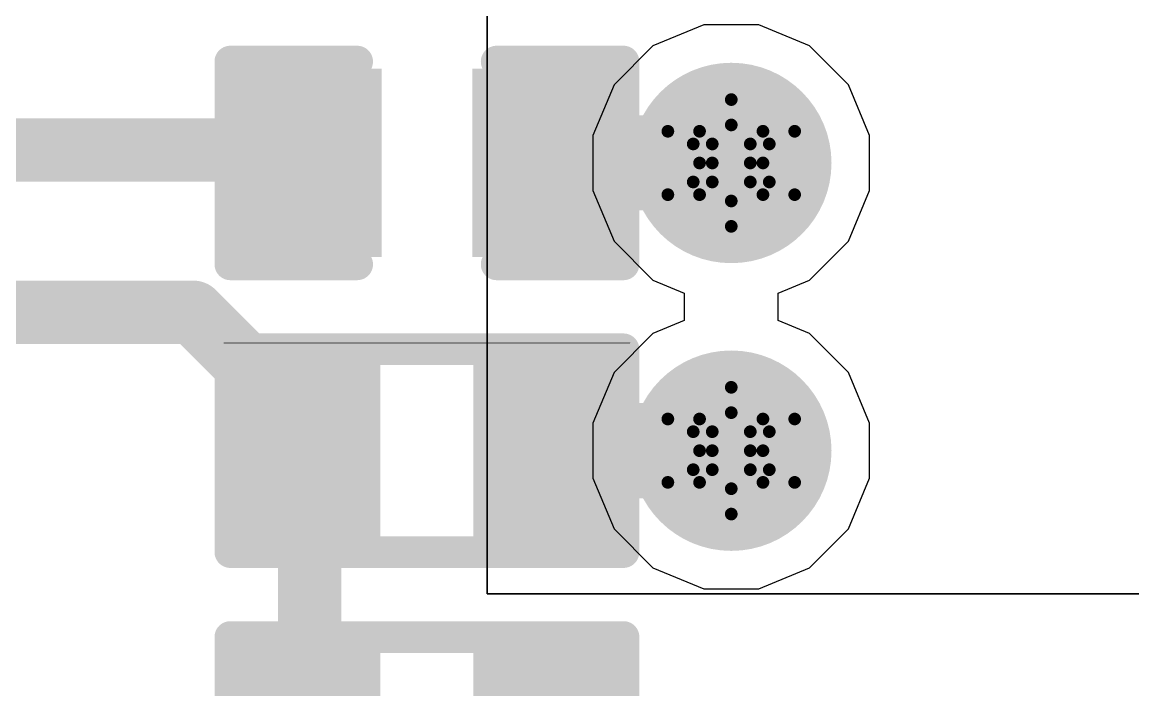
# Model space of a CAD drawing. Header units: inches. Extents: x -5 to 5328, y -4 to 5281.
# Drawn here: x 117.494 to 121.943, y 47.355 to 50.031 of the extents above; entities that cross this region are included whole.
import ezdxf

# ---------------------------------------------------------------- set-up
doc = ezdxf.new("R2010")
doc.units = ezdxf.units.IN
for name, color, linetype in [('Bottom Layer', 5, 'Continuous'), ('Bottom Solder', 6, 'Continuous'), ('Drill Drawing', 1, 'Continuous'), ('Layer 1', 16, 'Continuous'), ('Layer 2', 76, 'Continuous'), ('Top Layer', 1, 'Continuous'), ('Top Overlay', 2, 'Continuous'), ('Top Paste', 8, 'Continuous'), ('Top Solder', 216, 'Continuous'), ('Via Holes', 16, 'Continuous')]:
    doc.layers.add(name, color=color, linetype=linetype)

# ---------------------------------------------------------------- blocks, each defined once
blk = doc.blocks.new('R___0402_93')
at = {"layer": 'Top Layer'}
for points in [[(-0.6985, -0.3175), (-0.6985, 0.3175), (-0.2413, 0.3175), (-0.2413, -0.3175)], [(0.2413, -0.3175), (0.2413, 0.3175), (0.6985, 0.3175), (0.6985, -0.3175)]]:
    blk.add_hatch(color=1, dxfattribs=at).paths.add_polyline_path(points)
at = {"layer": 'Top Paste'}
for points in [[(-0.6985, -0.3175), (-0.6985, 0.3175), (-0.2413, 0.3175), (-0.2413, -0.3175)], [(0.2413, -0.3175), (0.2413, 0.3175), (0.6985, 0.3175), (0.6985, -0.3175)]]:
    blk.add_hatch(color=8, dxfattribs=at).paths.add_polyline_path(points)
at = {"layer": 'Top Solder'}
for points in [[(-0.7535, -0.3725), (-0.7535, 0.3725), (-0.1863, 0.3725), (-0.1863, -0.3725)], [(0.1863, -0.3725), (0.1863, 0.3725), (0.7535, 0.3725), (0.7535, -0.3725)]]:
    blk.add_hatch(color=216, dxfattribs=at).paths.add_polyline_path(points)
at = {"layer": 'Top Overlay'}
for points in [[(-0.7874, 0.4064, 0.127, 0.127, 0), (-0.7874, -0.4064, 0.127, 0.127, 0)], [(0.7874, 0.4064, 0.127, 0.127, 0), (-0.7874, 0.4064, 0.127, 0.127, 0)], [(0.7874, 0.4064, 0.127, 0.127, 0), (0.7874, -0.4064, 0.127, 0.127, 0)], [(0.7874, -0.4064, 0.127, 0.127, 0), (-0.7874, -0.4064, 0.127, 0.127, 0)], [(0.8128, -0.4318, 0.00323, 0.00323, 0), (-0.8128, -0.4318, 0.00323, 0.00323, 0)]]:
    blk.add_lwpolyline(points, format="xyseb", dxfattribs=at)
for points in [[(-0.8191, 0.4064, 0.0635, 0.0635, 1), (-0.7556, 0.4064, 0.0635, 0.0635, 1)], [(-0.8191, 0.4064, 0.0635, 0.0635, 1), (-0.7556, 0.4064, 0.0635, 0.0635, 1)], [(0.7556, 0.4064, 0.0635, 0.0635, 1), (0.8191, 0.4064, 0.0635, 0.0635, 1)], [(0.7556, 0.4064, 0.0635, 0.0635, 1), (0.8191, 0.4064, 0.0635, 0.0635, 1)], [(-0.8191, -0.4064, 0.0635, 0.0635, 1), (-0.7556, -0.4064, 0.0635, 0.0635, 1)], [(-0.8191, -0.4064, 0.0635, 0.0635, 1), (-0.7556, -0.4064, 0.0635, 0.0635, 1)], [(0.7556, -0.4064, 0.0635, 0.0635, 1), (0.8191, -0.4064, 0.0635, 0.0635, 1)], [(0.7556, -0.4064, 0.0635, 0.0635, 1), (0.8191, -0.4064, 0.0635, 0.0635, 1)], [(-0.8136, -0.4318, 0.00161, 0.00161, 1), (-0.812, -0.4318, 0.00161, 0.00161, 1)], [(0.812, -0.4318, 0.00161, 0.00161, 1), (0.8136, -0.4318, 0.00161, 0.00161, 1)]]:
    blk.add_lwpolyline(points, format="xyseb", close=True, dxfattribs=at)
blk = doc.blocks.new('R___0402_97')
at = {"layer": 'Top Layer'}
for points in [[(-0.6985, -0.3175), (-0.6985, 0.3175), (-0.2413, 0.3175), (-0.2413, -0.3175)], [(0.2413, -0.3175), (0.2413, 0.3175), (0.6985, 0.3175), (0.6985, -0.3175)]]:
    blk.add_hatch(color=1, dxfattribs=at).paths.add_polyline_path(points)
at = {"layer": 'Top Paste'}
for points in [[(-0.6985, -0.3175), (-0.6985, 0.3175), (-0.2413, 0.3175), (-0.2413, -0.3175)], [(0.2413, -0.3175), (0.2413, 0.3175), (0.6985, 0.3175), (0.6985, -0.3175)]]:
    blk.add_hatch(color=8, dxfattribs=at).paths.add_polyline_path(points)
at = {"layer": 'Top Solder'}
for points in [[(-0.7535, -0.3725), (-0.7535, 0.3725), (-0.1863, 0.3725), (-0.1863, -0.3725)], [(0.1863, -0.3725), (0.1863, 0.3725), (0.7535, 0.3725), (0.7535, -0.3725)]]:
    blk.add_hatch(color=216, dxfattribs=at).paths.add_polyline_path(points)
at = {"layer": 'Top Overlay'}
for points in [[(-0.7874, -0.4064, 0.127, 0.127, 0), (-0.7874, 0.4064, 0.127, 0.127, 0)], [(-0.7874, 0.4064, 0.127, 0.127, 0), (0.7874, 0.4064, 0.127, 0.127, 0)], [(0.7874, -0.4064, 0.127, 0.127, 0), (0.7874, 0.4064, 0.127, 0.127, 0)], [(-0.7874, -0.4064, 0.127, 0.127, 0), (0.7874, -0.4064, 0.127, 0.127, 0)], [(-0.8128, -0.4318, 0.00323, 0.00323, 0), (0.8128, -0.4318, 0.00323, 0.00323, 0)]]:
    blk.add_lwpolyline(points, format="xyseb", dxfattribs=at)
for points in [[(-0.8191, 0.4064, 0.0635, 0.0635, 1), (-0.7556, 0.4064, 0.0635, 0.0635, 1)], [(-0.8191, 0.4064, 0.0635, 0.0635, 1), (-0.7556, 0.4064, 0.0635, 0.0635, 1)], [(0.7557, 0.4064, 0.0635, 0.0635, 1), (0.8192, 0.4064, 0.0635, 0.0635, 1)], [(0.7557, 0.4064, 0.0635, 0.0635, 1), (0.8192, 0.4064, 0.0635, 0.0635, 1)], [(-0.8191, -0.4064, 0.0635, 0.0635, 1), (-0.7556, -0.4064, 0.0635, 0.0635, 1)], [(-0.8191, -0.4064, 0.0635, 0.0635, 1), (-0.7556, -0.4064, 0.0635, 0.0635, 1)], [(0.7556, -0.4064, 0.0635, 0.0635, 1), (0.8191, -0.4064, 0.0635, 0.0635, 1)], [(0.7556, -0.4064, 0.0635, 0.0635, 1), (0.8191, -0.4064, 0.0635, 0.0635, 1)], [(-0.8136, -0.4318, 0.00161, 0.00161, 1), (-0.812, -0.4318, 0.00161, 0.00161, 1)], [(0.812, -0.4318, 0.00161, 0.00161, 1), (0.8136, -0.4318, 0.00161, 0.00161, 1)]]:
    blk.add_lwpolyline(points, format="xyseb", close=True, dxfattribs=at)
blk = doc.blocks.new('C___0402_194')
at = {"layer": 'Top Layer'}
for points in [[(-0.6985, -0.3175), (-0.6985, 0.3175), (-0.2413, 0.3175), (-0.2413, -0.3175)], [(0.2413, -0.3175), (0.2413, 0.3175), (0.6985, 0.3175), (0.6985, -0.3175)]]:
    blk.add_hatch(color=1, dxfattribs=at).paths.add_polyline_path(points)
at = {"layer": 'Top Paste'}
for points in [[(-0.6985, -0.3175), (-0.6985, 0.3175), (-0.2413, 0.3175), (-0.2413, -0.3175)], [(0.2413, -0.3175), (0.2413, 0.3175), (0.6985, 0.3175), (0.6985, -0.3175)]]:
    blk.add_hatch(color=8, dxfattribs=at).paths.add_polyline_path(points)
at = {"layer": 'Top Solder'}
for points in [[(-0.7585, -0.3775), (-0.7585, 0.3775), (-0.1813, 0.3775), (-0.1813, -0.3775)], [(0.1813, -0.3775), (0.1813, 0.3775), (0.7585, 0.3775), (0.7585, -0.3775)]]:
    blk.add_hatch(color=216, dxfattribs=at).paths.add_polyline_path(points)
at = {"layer": 'Top Overlay'}
for points in [[(-0.7874, 0.4064, 0.127, 0.127, 0), (-0.7874, -0.4064, 0.127, 0.127, 0)], [(-0.2794, 0.4064, 0.127, 0.127, 0), (-0.7874, 0.4064, 0.127, 0.127, 0)], [(0.7874, 0.4064, 0.127, 0.127, 0), (0.2794, 0.4064, 0.127, 0.127, 0)], [(0.7874, 0.4064, 0.127, 0.127, 0), (0.7874, -0.4064, 0.127, 0.127, 0)], [(-0.2794, -0.4064, 0.127, 0.127, 0), (-0.7874, -0.4064, 0.127, 0.127, 0)], [(0.7874, -0.4064, 0.127, 0.127, 0), (0.2794, -0.4064, 0.127, 0.127, 0)]]:
    blk.add_lwpolyline(points, format="xyseb", dxfattribs=at)
for points in [[(-0.8191, 0.4064, 0.0635, 0.0635, 1), (-0.7556, 0.4064, 0.0635, 0.0635, 1)], [(-0.8191, 0.4064, 0.0635, 0.0635, 1), (-0.7556, 0.4064, 0.0635, 0.0635, 1)], [(-0.3111, 0.4064, 0.0635, 0.0635, 1), (-0.2477, 0.4064, 0.0635, 0.0635, 1)], [(0.2477, 0.4064, 0.0635, 0.0635, 1), (0.3111, 0.4064, 0.0635, 0.0635, 1)], [(0.7556, 0.4064, 0.0635, 0.0635, 1), (0.8191, 0.4064, 0.0635, 0.0635, 1)], [(0.7556, 0.4064, 0.0635, 0.0635, 1), (0.8191, 0.4064, 0.0635, 0.0635, 1)], [(-0.8191, -0.4064, 0.0635, 0.0635, 1), (-0.7556, -0.4064, 0.0635, 0.0635, 1)], [(-0.8191, -0.4064, 0.0635, 0.0635, 1), (-0.7556, -0.4064, 0.0635, 0.0635, 1)], [(-0.3111, -0.4064, 0.0635, 0.0635, 1), (-0.2477, -0.4064, 0.0635, 0.0635, 1)], [(0.2477, -0.4064, 0.0635, 0.0635, 1), (0.3111, -0.4064, 0.0635, 0.0635, 1)], [(0.7556, -0.4064, 0.0635, 0.0635, 1), (0.8191, -0.4064, 0.0635, 0.0635, 1)], [(0.7556, -0.4064, 0.0635, 0.0635, 1), (0.8191, -0.4064, 0.0635, 0.0635, 1)]]:
    blk.add_lwpolyline(points, format="xyseb", close=True, dxfattribs=at)

msp = doc.modelspace()

# ---------------------------------------------------------------- hatches: boundary and pattern name
at = {"layer": 'Bottom Layer'}
h = msp.add_hatch(color=5, dxfattribs=at)
edge = h.paths.add_edge_path()
edge.add_arc((120.3344, 49.4667), 0.3, 0, 360)
h = msp.add_hatch(color=5, dxfattribs=at)
edge = h.paths.add_edge_path()
edge.add_arc((120.3344, 48.3135), 0.3, 0, 360)
at = {"layer": 'Bottom Solder'}
h = msp.add_hatch(color=6, dxfattribs=at)
edge = h.paths.add_edge_path()
edge.add_arc((120.3344, 49.4667), 0.4016, 0, 360)
h = msp.add_hatch(color=6, dxfattribs=at)
edge = h.paths.add_edge_path()
edge.add_arc((120.3344, 48.3135), 0.4016, 0, 360)
at = {"layer": 'Layer 1'}
h = msp.add_hatch(color=16, dxfattribs=at)
edge = h.paths.add_edge_path()
edge.add_arc((120.3344, 49.4667), 0.3, 0, 360)
h = msp.add_hatch(color=16, dxfattribs=at)
edge = h.paths.add_edge_path()
edge.add_arc((120.3344, 48.3135), 0.3, 0, 360)
at = {"layer": 'Layer 2'}
h = msp.add_hatch(color=76, dxfattribs=at)
edge = h.paths.add_edge_path()
edge.add_arc((120.3344, 49.4667), 0.3, 0, 360)
h = msp.add_hatch(color=76, dxfattribs=at)
edge = h.paths.add_edge_path()
edge.add_arc((120.3344, 48.3135), 0.3, 0, 360)
at = {"layer": 'Top Layer'}
h = msp.add_hatch(color=1, dxfattribs=at)
edge = h.paths.add_edge_path()
edge.add_arc((120.3344, 49.4667), 0.3, 0, 360)
h = msp.add_hatch(color=1, dxfattribs=at)
edge = h.paths.add_edge_path()
edge.add_arc((120.3344, 48.3135), 0.3, 0, 360)
at = {"layer": 'Top Solder'}
h = msp.add_hatch(color=216, dxfattribs=at)
edge = h.paths.add_edge_path()
edge.add_arc((120.3344, 49.4667), 0.4016, 0, 360)
h = msp.add_hatch(color=216, dxfattribs=at)
edge = h.paths.add_edge_path()
edge.add_arc((120.3344, 48.3135), 0.4016, 0, 360)
at = {"layer": 'Via Holes'}
h = msp.add_hatch(color=7, dxfattribs=at)
edge = h.paths.add_edge_path()
edge.add_arc((120.3344, 49.4667), 0.15, 0, 360)
h = msp.add_hatch(color=7, dxfattribs=at)
edge = h.paths.add_edge_path()
edge.add_arc((120.3344, 48.3135), 0.15, 0, 360)

# ---------------------------------------------------------------- linework, layer by layer
at = {"layer": 'Bottom Layer'}
for p, q in [((120.2242, 50.0207), (120.0206, 49.9363)), ((120.4446, 50.0207), (120.2242, 50.0207)), ((120.6482, 49.9363), (120.4446, 50.0207)), ((120.0206, 49.9363), (119.8647, 49.7805)), ((120.804, 49.7805), (120.6482, 49.9363)), ((119.8647, 49.7805), (119.7804, 49.5769)), ((120.8884, 49.5769), (120.804, 49.7805)), ((119.7804, 49.5769), (119.7804, 49.3565)), ((120.8884, 49.3565), (120.8884, 49.5769)), ((119.7804, 49.3565), (119.8647, 49.1529)), ((120.804, 49.1529), (120.8884, 49.3565)), ((119.8647, 49.1529), (120.0206, 48.997)), ((120.6482, 48.997), (120.804, 49.1529)), ((120.0206, 48.997), (120.146, 48.9451)), ((120.5228, 48.9451), (120.6482, 48.997)), ((120.146, 48.9451), (120.146, 48.8351)), ((120.5228, 48.8351), (120.5228, 48.9451)), ((120.146, 48.8351), (120.0206, 48.7831)), ((120.6482, 48.7831), (120.5228, 48.8351)), ((120.0206, 48.7831), (119.8647, 48.6273)), ((120.804, 48.6273), (120.6482, 48.7831)), ((119.8647, 48.6273), (119.7804, 48.4237)), ((120.8884, 48.4237), (120.804, 48.6273)), ((119.7804, 48.4237), (119.7804, 48.2033)), ((120.8884, 48.2033), (120.8884, 48.4237)), ((119.7804, 48.2033), (119.8647, 47.9997)), ((120.804, 47.9997), (120.8884, 48.2033)), ((119.8647, 47.9997), (120.0206, 47.8438)), ((120.6482, 47.8438), (120.804, 47.9997)), ((120.0206, 47.8438), (120.2242, 47.7595)), ((120.4446, 47.7595), (120.6482, 47.8438)), ((120.2242, 47.7595), (120.4446, 47.7595))]:
    msp.add_line(p, q, dxfattribs=at)
at = {"layer": 'Drill Drawing'}
for points in [[(120.2074, 49.5937, 0.0508, 0.0508, 0), (120.3344, 49.7207, 0.0508, 0.0508, 0)], [(120.3344, 49.7207, 0.0508, 0.0508, 0), (120.4614, 49.5937, 0.0508, 0.0508, 0)], [(120.0804, 49.5937, 0.0508, 0.0508, 0), (120.2074, 49.4667, 0.0508, 0.0508, 0)], [(120.0804, 49.5937, 0.0508, 0.0508, 0), (120.2074, 49.5937, 0.0508, 0.0508, 0)], [(120.2582, 49.5429, 0.0508, 0.0508, 0), (120.3344, 49.6191, 0.0508, 0.0508, 0)], [(120.3344, 49.6191, 0.0508, 0.0508, 0), (120.4106, 49.5429, 0.0508, 0.0508, 0)], [(120.4614, 49.5937, 0.0508, 0.0508, 0), (120.5884, 49.5937, 0.0508, 0.0508, 0)], [(120.4614, 49.4667, 0.0508, 0.0508, 0), (120.5884, 49.5937, 0.0508, 0.0508, 0)], [(120.182, 49.5429, 0.0508, 0.0508, 0), (120.2582, 49.4667, 0.0508, 0.0508, 0)], [(120.182, 49.5429, 0.0508, 0.0508, 0), (120.2582, 49.5429, 0.0508, 0.0508, 0)], [(120.4106, 49.5429, 0.0508, 0.0508, 0), (120.4868, 49.5429, 0.0508, 0.0508, 0)], [(120.4106, 49.4667, 0.0508, 0.0508, 0), (120.4868, 49.5429, 0.0508, 0.0508, 0)], [(120.0804, 49.3397, 0.0508, 0.0508, 0), (120.2074, 49.4667, 0.0508, 0.0508, 0)], [(120.182, 49.3905, 0.0508, 0.0508, 0), (120.2582, 49.4667, 0.0508, 0.0508, 0)], [(120.4106, 49.4667, 0.0508, 0.0508, 0), (120.4868, 49.3905, 0.0508, 0.0508, 0)], [(120.4614, 49.4667, 0.0508, 0.0508, 0), (120.5884, 49.3397, 0.0508, 0.0508, 0)], [(120.182, 49.3905, 0.0508, 0.0508, 0), (120.2582, 49.3905, 0.0508, 0.0508, 0)], [(120.2582, 49.3905, 0.0508, 0.0508, 0), (120.3344, 49.3143, 0.0508, 0.0508, 0)], [(120.3344, 49.3143, 0.0508, 0.0508, 0), (120.4106, 49.3905, 0.0508, 0.0508, 0)], [(120.4106, 49.3905, 0.0508, 0.0508, 0), (120.4868, 49.3905, 0.0508, 0.0508, 0)], [(120.0804, 49.3397, 0.0508, 0.0508, 0), (120.2074, 49.3397, 0.0508, 0.0508, 0)], [(120.2074, 49.3397, 0.0508, 0.0508, 0), (120.3344, 49.2127, 0.0508, 0.0508, 0)], [(120.3344, 49.2127, 0.0508, 0.0508, 0), (120.4614, 49.3397, 0.0508, 0.0508, 0)], [(120.4614, 49.3397, 0.0508, 0.0508, 0), (120.5884, 49.3397, 0.0508, 0.0508, 0)], [(120.2074, 48.4405, 0.0508, 0.0508, 0), (120.3344, 48.5675, 0.0508, 0.0508, 0)], [(120.3344, 48.5675, 0.0508, 0.0508, 0), (120.4614, 48.4405, 0.0508, 0.0508, 0)], [(120.0804, 48.4405, 0.0508, 0.0508, 0), (120.2074, 48.3135, 0.0508, 0.0508, 0)], [(120.0804, 48.4405, 0.0508, 0.0508, 0), (120.2074, 48.4405, 0.0508, 0.0508, 0)], [(120.2582, 48.3897, 0.0508, 0.0508, 0), (120.3344, 48.4659, 0.0508, 0.0508, 0)], [(120.3344, 48.4659, 0.0508, 0.0508, 0), (120.4106, 48.3897, 0.0508, 0.0508, 0)], [(120.4614, 48.4405, 0.0508, 0.0508, 0), (120.5884, 48.4405, 0.0508, 0.0508, 0)], [(120.4614, 48.3135, 0.0508, 0.0508, 0), (120.5884, 48.4405, 0.0508, 0.0508, 0)], [(120.182, 48.3897, 0.0508, 0.0508, 0), (120.2582, 48.3135, 0.0508, 0.0508, 0)], [(120.182, 48.3897, 0.0508, 0.0508, 0), (120.2582, 48.3897, 0.0508, 0.0508, 0)], [(120.4106, 48.3897, 0.0508, 0.0508, 0), (120.4868, 48.3897, 0.0508, 0.0508, 0)], [(120.4106, 48.3135, 0.0508, 0.0508, 0), (120.4868, 48.3897, 0.0508, 0.0508, 0)], [(120.0804, 48.1865, 0.0508, 0.0508, 0), (120.2074, 48.3135, 0.0508, 0.0508, 0)], [(120.182, 48.2373, 0.0508, 0.0508, 0), (120.2582, 48.3135, 0.0508, 0.0508, 0)], [(120.4106, 48.3135, 0.0508, 0.0508, 0), (120.4868, 48.2373, 0.0508, 0.0508, 0)], [(120.4614, 48.3135, 0.0508, 0.0508, 0), (120.5884, 48.1865, 0.0508, 0.0508, 0)], [(120.182, 48.2373, 0.0508, 0.0508, 0), (120.2582, 48.2373, 0.0508, 0.0508, 0)], [(120.2582, 48.2373, 0.0508, 0.0508, 0), (120.3344, 48.1611, 0.0508, 0.0508, 0)], [(120.3344, 48.1611, 0.0508, 0.0508, 0), (120.4106, 48.2373, 0.0508, 0.0508, 0)], [(120.4106, 48.2373, 0.0508, 0.0508, 0), (120.4868, 48.2373, 0.0508, 0.0508, 0)], [(120.0804, 48.1865, 0.0508, 0.0508, 0), (120.2074, 48.1865, 0.0508, 0.0508, 0)], [(120.2074, 48.1865, 0.0508, 0.0508, 0), (120.3344, 48.0595, 0.0508, 0.0508, 0)], [(120.3344, 48.0595, 0.0508, 0.0508, 0), (120.4614, 48.1865, 0.0508, 0.0508, 0)], [(120.4614, 48.1865, 0.0508, 0.0508, 0), (120.5884, 48.1865, 0.0508, 0.0508, 0)]]:
    msp.add_lwpolyline(points, format="xyseb", dxfattribs=at)
for points in [[(120.3217, 49.7207, 0.0254, 0.0254, 1), (120.3471, 49.7207, 0.0254, 0.0254, 1)], [(120.3217, 49.7207, 0.0254, 0.0254, 1), (120.3471, 49.7207, 0.0254, 0.0254, 1)], [(120.0677, 49.5937, 0.0254, 0.0254, 1), (120.0931, 49.5937, 0.0254, 0.0254, 1)], [(120.0677, 49.5937, 0.0254, 0.0254, 1), (120.0931, 49.5937, 0.0254, 0.0254, 1)], [(120.1947, 49.5937, 0.0254, 0.0254, 1), (120.2201, 49.5937, 0.0254, 0.0254, 1)], [(120.1947, 49.5937, 0.0254, 0.0254, 1), (120.2201, 49.5937, 0.0254, 0.0254, 1)], [(120.3217, 49.6191, 0.0254, 0.0254, 1), (120.3471, 49.6191, 0.0254, 0.0254, 1)], [(120.3217, 49.6191, 0.0254, 0.0254, 1), (120.3471, 49.6191, 0.0254, 0.0254, 1)], [(120.4487, 49.5937, 0.0254, 0.0254, 1), (120.4741, 49.5937, 0.0254, 0.0254, 1)], [(120.4487, 49.5937, 0.0254, 0.0254, 1), (120.4741, 49.5937, 0.0254, 0.0254, 1)], [(120.5757, 49.5937, 0.0254, 0.0254, 1), (120.6011, 49.5937, 0.0254, 0.0254, 1)], [(120.5757, 49.5937, 0.0254, 0.0254, 1), (120.6011, 49.5937, 0.0254, 0.0254, 1)], [(120.1693, 49.5429, 0.0254, 0.0254, 1), (120.1947, 49.5429, 0.0254, 0.0254, 1)], [(120.1693, 49.5429, 0.0254, 0.0254, 1), (120.1947, 49.5429, 0.0254, 0.0254, 1)], [(120.2455, 49.5429, 0.0254, 0.0254, 1), (120.2709, 49.5429, 0.0254, 0.0254, 1)], [(120.2455, 49.5429, 0.0254, 0.0254, 1), (120.2709, 49.5429, 0.0254, 0.0254, 1)], [(120.3979, 49.5429, 0.0254, 0.0254, 1), (120.4233, 49.5429, 0.0254, 0.0254, 1)], [(120.3979, 49.5429, 0.0254, 0.0254, 1), (120.4233, 49.5429, 0.0254, 0.0254, 1)], [(120.4741, 49.5429, 0.0254, 0.0254, 1), (120.4995, 49.5429, 0.0254, 0.0254, 1)], [(120.4741, 49.5429, 0.0254, 0.0254, 1), (120.4995, 49.5429, 0.0254, 0.0254, 1)], [(120.1947, 49.4667, 0.0254, 0.0254, 1), (120.2201, 49.4667, 0.0254, 0.0254, 1)], [(120.1947, 49.4667, 0.0254, 0.0254, 1), (120.2201, 49.4667, 0.0254, 0.0254, 1)], [(120.2455, 49.4667, 0.0254, 0.0254, 1), (120.2709, 49.4667, 0.0254, 0.0254, 1)], [(120.2455, 49.4667, 0.0254, 0.0254, 1), (120.2709, 49.4667, 0.0254, 0.0254, 1)], [(120.3979, 49.4667, 0.0254, 0.0254, 1), (120.4233, 49.4667, 0.0254, 0.0254, 1)], [(120.3979, 49.4667, 0.0254, 0.0254, 1), (120.4233, 49.4667, 0.0254, 0.0254, 1)], [(120.4487, 49.4667, 0.0254, 0.0254, 1), (120.4741, 49.4667, 0.0254, 0.0254, 1)], [(120.4487, 49.4667, 0.0254, 0.0254, 1), (120.4741, 49.4667, 0.0254, 0.0254, 1)], [(120.1693, 49.3905, 0.0254, 0.0254, 1), (120.1947, 49.3905, 0.0254, 0.0254, 1)], [(120.1693, 49.3905, 0.0254, 0.0254, 1), (120.1947, 49.3905, 0.0254, 0.0254, 1)], [(120.2455, 49.3905, 0.0254, 0.0254, 1), (120.2709, 49.3905, 0.0254, 0.0254, 1)], [(120.2455, 49.3905, 0.0254, 0.0254, 1), (120.2709, 49.3905, 0.0254, 0.0254, 1)], [(120.3979, 49.3905, 0.0254, 0.0254, 1), (120.4233, 49.3905, 0.0254, 0.0254, 1)], [(120.3979, 49.3905, 0.0254, 0.0254, 1), (120.4233, 49.3905, 0.0254, 0.0254, 1)], [(120.4741, 49.3905, 0.0254, 0.0254, 1), (120.4995, 49.3905, 0.0254, 0.0254, 1)], [(120.4741, 49.3905, 0.0254, 0.0254, 1), (120.4995, 49.3905, 0.0254, 0.0254, 1)], [(120.0677, 49.3397, 0.0254, 0.0254, 1), (120.0931, 49.3397, 0.0254, 0.0254, 1)], [(120.0677, 49.3397, 0.0254, 0.0254, 1), (120.0931, 49.3397, 0.0254, 0.0254, 1)], [(120.1947, 49.3397, 0.0254, 0.0254, 1), (120.2201, 49.3397, 0.0254, 0.0254, 1)], [(120.1947, 49.3397, 0.0254, 0.0254, 1), (120.2201, 49.3397, 0.0254, 0.0254, 1)], [(120.3217, 49.3143, 0.0254, 0.0254, 1), (120.3471, 49.3143, 0.0254, 0.0254, 1)], [(120.3217, 49.3143, 0.0254, 0.0254, 1), (120.3471, 49.3143, 0.0254, 0.0254, 1)], [(120.4487, 49.3397, 0.0254, 0.0254, 1), (120.4741, 49.3397, 0.0254, 0.0254, 1)], [(120.4487, 49.3397, 0.0254, 0.0254, 1), (120.4741, 49.3397, 0.0254, 0.0254, 1)], [(120.5757, 49.3397, 0.0254, 0.0254, 1), (120.6011, 49.3397, 0.0254, 0.0254, 1)], [(120.5757, 49.3397, 0.0254, 0.0254, 1), (120.6011, 49.3397, 0.0254, 0.0254, 1)], [(120.3217, 49.2127, 0.0254, 0.0254, 1), (120.3471, 49.2127, 0.0254, 0.0254, 1)], [(120.3217, 49.2127, 0.0254, 0.0254, 1), (120.3471, 49.2127, 0.0254, 0.0254, 1)], [(120.3217, 48.5675, 0.0254, 0.0254, 1), (120.3471, 48.5675, 0.0254, 0.0254, 1)], [(120.3217, 48.5675, 0.0254, 0.0254, 1), (120.3471, 48.5675, 0.0254, 0.0254, 1)], [(120.0677, 48.4405, 0.0254, 0.0254, 1), (120.0931, 48.4405, 0.0254, 0.0254, 1)], [(120.0677, 48.4405, 0.0254, 0.0254, 1), (120.0931, 48.4405, 0.0254, 0.0254, 1)], [(120.1947, 48.4405, 0.0254, 0.0254, 1), (120.2201, 48.4405, 0.0254, 0.0254, 1)], [(120.1947, 48.4405, 0.0254, 0.0254, 1), (120.2201, 48.4405, 0.0254, 0.0254, 1)], [(120.3217, 48.4659, 0.0254, 0.0254, 1), (120.3471, 48.4659, 0.0254, 0.0254, 1)], [(120.3217, 48.4659, 0.0254, 0.0254, 1), (120.3471, 48.4659, 0.0254, 0.0254, 1)], [(120.4487, 48.4405, 0.0254, 0.0254, 1), (120.4741, 48.4405, 0.0254, 0.0254, 1)], [(120.4487, 48.4405, 0.0254, 0.0254, 1), (120.4741, 48.4405, 0.0254, 0.0254, 1)], [(120.5757, 48.4405, 0.0254, 0.0254, 1), (120.6011, 48.4405, 0.0254, 0.0254, 1)], [(120.5757, 48.4405, 0.0254, 0.0254, 1), (120.6011, 48.4405, 0.0254, 0.0254, 1)], [(120.1693, 48.3897, 0.0254, 0.0254, 1), (120.1947, 48.3897, 0.0254, 0.0254, 1)], [(120.1693, 48.3897, 0.0254, 0.0254, 1), (120.1947, 48.3897, 0.0254, 0.0254, 1)], [(120.2455, 48.3897, 0.0254, 0.0254, 1), (120.2709, 48.3897, 0.0254, 0.0254, 1)], [(120.2455, 48.3897, 0.0254, 0.0254, 1), (120.2709, 48.3897, 0.0254, 0.0254, 1)], [(120.3979, 48.3897, 0.0254, 0.0254, 1), (120.4233, 48.3897, 0.0254, 0.0254, 1)], [(120.3979, 48.3897, 0.0254, 0.0254, 1), (120.4233, 48.3897, 0.0254, 0.0254, 1)], [(120.4741, 48.3897, 0.0254, 0.0254, 1), (120.4995, 48.3897, 0.0254, 0.0254, 1)], [(120.4741, 48.3897, 0.0254, 0.0254, 1), (120.4995, 48.3897, 0.0254, 0.0254, 1)], [(120.1947, 48.3135, 0.0254, 0.0254, 1), (120.2201, 48.3135, 0.0254, 0.0254, 1)], [(120.1947, 48.3135, 0.0254, 0.0254, 1), (120.2201, 48.3135, 0.0254, 0.0254, 1)], [(120.2455, 48.3135, 0.0254, 0.0254, 1), (120.2709, 48.3135, 0.0254, 0.0254, 1)], [(120.2455, 48.3135, 0.0254, 0.0254, 1), (120.2709, 48.3135, 0.0254, 0.0254, 1)], [(120.3979, 48.3135, 0.0254, 0.0254, 1), (120.4233, 48.3135, 0.0254, 0.0254, 1)], [(120.3979, 48.3135, 0.0254, 0.0254, 1), (120.4233, 48.3135, 0.0254, 0.0254, 1)], [(120.4487, 48.3135, 0.0254, 0.0254, 1), (120.4741, 48.3135, 0.0254, 0.0254, 1)], [(120.4487, 48.3135, 0.0254, 0.0254, 1), (120.4741, 48.3135, 0.0254, 0.0254, 1)], [(120.1693, 48.2373, 0.0254, 0.0254, 1), (120.1947, 48.2373, 0.0254, 0.0254, 1)], [(120.1693, 48.2373, 0.0254, 0.0254, 1), (120.1947, 48.2373, 0.0254, 0.0254, 1)], [(120.2455, 48.2373, 0.0254, 0.0254, 1), (120.2709, 48.2373, 0.0254, 0.0254, 1)], [(120.2455, 48.2373, 0.0254, 0.0254, 1), (120.2709, 48.2373, 0.0254, 0.0254, 1)], [(120.3979, 48.2373, 0.0254, 0.0254, 1), (120.4233, 48.2373, 0.0254, 0.0254, 1)], [(120.3979, 48.2373, 0.0254, 0.0254, 1), (120.4233, 48.2373, 0.0254, 0.0254, 1)], [(120.4741, 48.2373, 0.0254, 0.0254, 1), (120.4995, 48.2373, 0.0254, 0.0254, 1)], [(120.4741, 48.2373, 0.0254, 0.0254, 1), (120.4995, 48.2373, 0.0254, 0.0254, 1)], [(120.0677, 48.1865, 0.0254, 0.0254, 1), (120.0931, 48.1865, 0.0254, 0.0254, 1)], [(120.0677, 48.1865, 0.0254, 0.0254, 1), (120.0931, 48.1865, 0.0254, 0.0254, 1)], [(120.1947, 48.1865, 0.0254, 0.0254, 1), (120.2201, 48.1865, 0.0254, 0.0254, 1)], [(120.1947, 48.1865, 0.0254, 0.0254, 1), (120.2201, 48.1865, 0.0254, 0.0254, 1)], [(120.3217, 48.1611, 0.0254, 0.0254, 1), (120.3471, 48.1611, 0.0254, 0.0254, 1)], [(120.3217, 48.1611, 0.0254, 0.0254, 1), (120.3471, 48.1611, 0.0254, 0.0254, 1)], [(120.4487, 48.1865, 0.0254, 0.0254, 1), (120.4741, 48.1865, 0.0254, 0.0254, 1)], [(120.4487, 48.1865, 0.0254, 0.0254, 1), (120.4741, 48.1865, 0.0254, 0.0254, 1)], [(120.5757, 48.1865, 0.0254, 0.0254, 1), (120.6011, 48.1865, 0.0254, 0.0254, 1)], [(120.5757, 48.1865, 0.0254, 0.0254, 1), (120.6011, 48.1865, 0.0254, 0.0254, 1)], [(120.3217, 48.0595, 0.0254, 0.0254, 1), (120.3471, 48.0595, 0.0254, 0.0254, 1)], [(120.3217, 48.0595, 0.0254, 0.0254, 1), (120.3471, 48.0595, 0.0254, 0.0254, 1)]]:
    msp.add_lwpolyline(points, format="xyseb", close=True, dxfattribs=at)
at = {"layer": 'Layer 2'}
for p, q in [((120.2242, 50.0207), (120.0206, 49.9363)), ((120.4446, 50.0207), (120.2242, 50.0207)), ((120.6482, 49.9363), (120.4446, 50.0207)), ((120.0206, 49.9363), (119.8647, 49.7805)), ((120.804, 49.7805), (120.6482, 49.9363)), ((119.8647, 49.7805), (119.7804, 49.5769)), ((120.8884, 49.5769), (120.804, 49.7805)), ((119.7804, 49.5769), (119.7804, 49.3565)), ((120.8884, 49.3565), (120.8884, 49.5769)), ((119.7804, 49.3565), (119.8647, 49.1529)), ((120.804, 49.1529), (120.8884, 49.3565)), ((119.8647, 49.1529), (120.0206, 48.997)), ((120.6482, 48.997), (120.804, 49.1529)), ((120.0206, 48.997), (120.146, 48.9451)), ((120.5228, 48.9451), (120.6482, 48.997)), ((120.146, 48.9451), (120.146, 48.8351)), ((120.5228, 48.8351), (120.5228, 48.9451)), ((120.146, 48.8351), (120.0206, 48.7831)), ((120.6482, 48.7831), (120.5228, 48.8351)), ((120.0206, 48.7831), (119.8647, 48.6273)), ((120.804, 48.6273), (120.6482, 48.7831)), ((119.8647, 48.6273), (119.7804, 48.4237)), ((120.8884, 48.4237), (120.804, 48.6273)), ((119.7804, 48.4237), (119.7804, 48.2033)), ((120.8884, 48.2033), (120.8884, 48.4237)), ((119.7804, 48.2033), (119.8647, 47.9997)), ((120.804, 47.9997), (120.8884, 48.2033)), ((119.8647, 47.9997), (120.0206, 47.8438)), ((120.6482, 47.8438), (120.804, 47.9997)), ((120.0206, 47.8438), (120.2242, 47.7595)), ((120.4446, 47.7595), (120.6482, 47.8438)), ((120.2242, 47.7595), (120.4446, 47.7595))]:
    msp.add_line(p, q, dxfattribs=at)
at = {"layer": 'Top Layer'}
for p, q in [((119.3565, 57.3946), (119.3565, 47.7397)), ((119.3565, 47.7397), (119.3565, 51.2973)), ((119.3565, 47.7397), (122.1775, 47.7397)), ((122.1775, 47.7397), (119.3565, 47.7397))]:
    msp.add_line(p, q, dxfattribs=at)
for points in [[(119.5851, 49.4667, 0.381, 0.381, 0), (120.3344, 49.4667, 0.381, 0.381, 0)], [(114.8608, 49.5182, 0.254, 0.254, 0), (118.5938, 49.5182, 0.254, 0.254, 0)], [(118.5938, 49.5182, 0.254, 0.254, 0), (118.6453, 49.4667, 0.254, 0.254, 0)], [(114.8608, 48.8682, 0.254, 0.254, 0), (118.1795, 48.8682, 0.254, 0.254, 0)], [(118.1795, 48.8682, 0.254, 0.254, 0), (118.6453, 48.4024, 0.254, 0.254, 0)], [(118.6453, 48.3135, 0.254, 0.254, 0), (118.6453, 48.4024, 0.254, 0.254, 0)], [(119.5851, 48.3135, 0.381, 0.381, 0), (120.3344, 48.3135, 0.381, 0.381, 0)], [(118.6453, 47.1603, 0.254, 0.254, 0), (118.6453, 48.3135, 0.254, 0.254, 0)]]:
    msp.add_lwpolyline(points, format="xyseb", dxfattribs=at)
for points in [[(119.4898, 49.4667, 0.1905, 0.1905, 1), (119.6803, 49.4667, 0.1905, 0.1905, 1)], [(120.2391, 49.4667, 0.1905, 0.1905, 1), (120.4296, 49.4667, 0.1905, 0.1905, 1)], [(118.5303, 49.5182, 0.127, 0.127, 1), (118.6573, 49.5182, 0.127, 0.127, 1)], [(118.5303, 49.5182, 0.127, 0.127, 1), (118.6573, 49.5182, 0.127, 0.127, 1)], [(118.5818, 49.4667, 0.127, 0.127, 1), (118.7088, 49.4667, 0.127, 0.127, 1)], [(118.116, 48.8682, 0.127, 0.127, 1), (118.243, 48.8682, 0.127, 0.127, 1)], [(118.116, 48.8682, 0.127, 0.127, 1), (118.243, 48.8682, 0.127, 0.127, 1)], [(118.5818, 48.4024, 0.127, 0.127, 1), (118.7088, 48.4024, 0.127, 0.127, 1)], [(118.5818, 48.4024, 0.127, 0.127, 1), (118.7088, 48.4024, 0.127, 0.127, 1)], [(119.4898, 48.3135, 0.1905, 0.1905, 1), (119.6803, 48.3135, 0.1905, 0.1905, 1)], [(120.2391, 48.3135, 0.1905, 0.1905, 1), (120.4296, 48.3135, 0.1905, 0.1905, 1)], [(118.5818, 48.3135, 0.127, 0.127, 1), (118.7088, 48.3135, 0.127, 0.127, 1)], [(118.5818, 48.3135, 0.127, 0.127, 1), (118.7088, 48.3135, 0.127, 0.127, 1)]]:
    msp.add_lwpolyline(points, format="xyseb", close=True, dxfattribs=at)

# ---------------------------------------------------------------- block references
at = {"rotation": 180}
for name, p in [('C___0402_194', (119.1152, 49.4667)), ('R___0402_93', (119.1152, 48.3135))]:
    msp.add_blockref(name, p, dxfattribs=at)
msp.add_blockref('R___0402_97', (119.1152, 47.1603))

doc.saveas('drawing.dxf')
